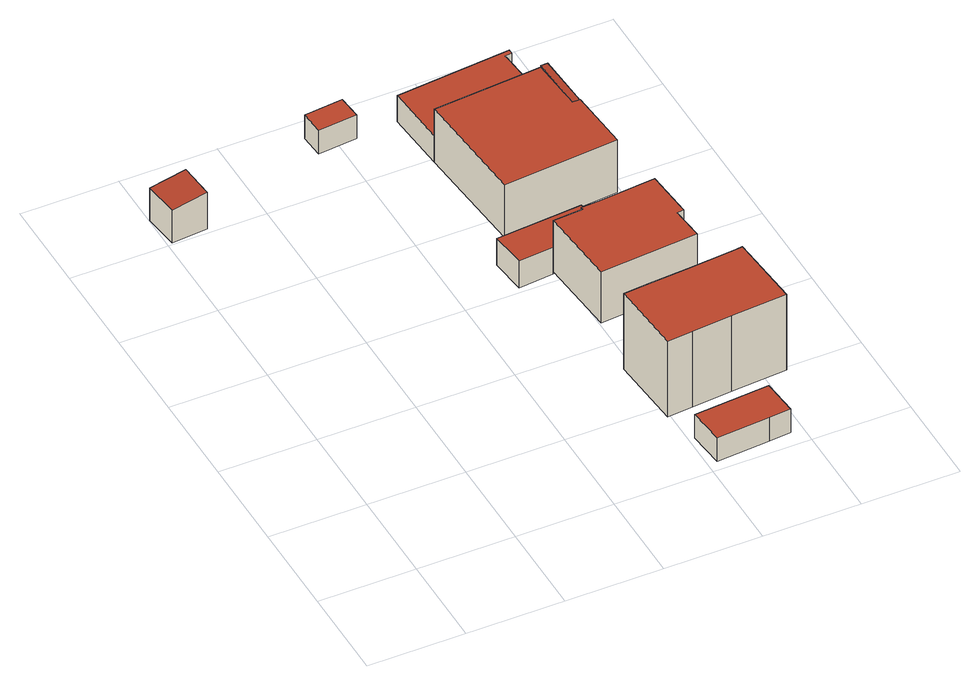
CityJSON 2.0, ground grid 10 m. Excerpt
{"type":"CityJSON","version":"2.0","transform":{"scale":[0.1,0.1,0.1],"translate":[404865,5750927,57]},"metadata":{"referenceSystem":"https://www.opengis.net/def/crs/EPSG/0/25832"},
"CityObjects":{
"building1":{"type":"Building","attributes":{"Gemeindeschluessel":"05515000","Geometrietyp2DReferenz":"3000","function":"31001_2600","roofType":"2100","measuredHeight":4.45},"address":[{"country":"Germany","locality":"Münster","thoroughfareNumber":"89a","thoroughfareName":"Helene-Weigel-Weg"}],"geometry":[{"type":"Solid","lod":"2","boundaries":[[[[0,1,2,3]],[[4,5,1,0]],[[6,7,5,4]],[[3,2,7,6]],[[4,0,3,6]],[[1,5,7,2]]]],"semantics":{"surfaces":[{"type":"WallSurface"},{"type":"RoofSurface"},{"type":"GroundSurface"}],"values":[[0,0,0,0,1,2]]}}]},
"building2":{"type":"Building","attributes":{"Gemeindeschluessel":"05515000","Geometrietyp2DReferenz":"3000","function":"31001_2460","roofType":"1000","measuredHeight":2.79},"geometry":[{"type":"Solid","lod":"2","boundaries":[[[[8,9,10,11]],[[12,13,9,8]],[[14,15,13,12]],[[16,17,15,14]],[[11,10,17,16]],[[14,12,8,11,16]],[[9,13,15,17,10]]]],"semantics":{"surfaces":[{"type":"WallSurface"},{"type":"RoofSurface"},{"type":"GroundSurface"}],"values":[[0,0,0,0,0,1,2]]}}]},
"building3":{"type":"Building","attributes":{"Gemeindeschluessel":"05515000","Geometrietyp2DReferenz":"3000","function":"31001_1310","roofType":"1000","measuredHeight":2.75},"geometry":[{"type":"Solid","lod":"2","boundaries":[[[[18,19,20,21]],[[22,23,19,18]],[[24,25,23,22]],[[21,20,25,24]],[[22,18,21,24]],[[19,23,25,20]]]],"semantics":{"surfaces":[{"type":"WallSurface"},{"type":"RoofSurface"},{"type":"GroundSurface"}],"values":[[0,0,0,0,1,2]]}}]},
"building4":{"type":"Building","attributes":{"Gemeindeschluessel":"05515000","Geometrietyp2DReferenz":"3000","function":"31001_1000","roofType":"1000","measuredHeight":8.93},"address":[{"country":"Germany","locality":"Münster","thoroughfareNumber":"85","thoroughfareName":"Helene-Weigel-Weg"}],"geometry":[{"type":"Solid","lod":"2","boundaries":[[[[26,27,28,29]],[[30,31,27,26]],[[32,33,31,30]],[[34,35,33,32]],[[36,37,35,34]],[[38,39,37,36]],[[40,41,39,38]],[[42,43,41,40]],[[29,28,43,42]],[[40,38,36,34,32,30,26,29,42]],[[27,31,33,35,37,39,41,43,28]]]],"semantics":{"surfaces":[{"type":"WallSurface"},{"type":"RoofSurface"},{"type":"GroundSurface"}],"values":[[0,0,0,0,0,0,0,0,0,1,2]]}}]},
"building5":{"type":"Building","attributes":{"Gemeindeschluessel":"05515000","Geometrietyp2DReferenz":"3000","function":"31001_2460","roofType":"1000","measuredHeight":3.17},"geometry":[{"type":"Solid","lod":"2","boundaries":[[[[44,45,46,47]],[[48,49,45,44]],[[50,51,49,48]],[[52,53,51,50]],[[54,55,53,52]],[[56,57,55,54]],[[47,46,57,56]],[[54,52,50,48,44,47,56]],[[45,49,51,53,55,57,46]]]],"semantics":{"surfaces":[{"type":"WallSurface"},{"type":"RoofSurface"},{"type":"GroundSurface"}],"values":[[0,0,0,0,0,0,0,1,2]]}}]},
"building6":{"type":"Building","attributes":{"Gemeindeschluessel":"05515000","Geometrietyp2DReferenz":"3000","function":"31001_2460","roofType":"1000","measuredHeight":2.65},"geometry":[{"type":"Solid","lod":"2","boundaries":[[[[58,59,35,60]],[[61,62,59,58]],[[63,39,62,61]],[[64,37,39,63]],[[60,35,37,64]],[[63,61,58,60,64]],[[59,62,39,37,35]]]],"semantics":{"surfaces":[{"type":"WallSurface"},{"type":"RoofSurface"},{"type":"GroundSurface"}],"values":[[0,0,0,0,0,1,2]]}}]},
"building7":{"type":"Building","attributes":{"Gemeindeschluessel":"05515000","Geometrietyp2DReferenz":"3000","function":"31001_1000","roofType":"1000","measuredHeight":6.06},"address":[{"country":"Germany","locality":"Münster","thoroughfareNumber":"87","thoroughfareName":"Helene-Weigel-Weg"}],"geometry":[{"type":"Solid","lod":"2","boundaries":[[[[65,66,67,68]],[[69,70,66,65]],[[71,72,70,69]],[[73,74,72,71]],[[75,76,74,73]],[[77,78,76,75]],[[79,80,78,77]],[[81,82,80,79]],[[68,67,82,81]],[[79,77,75,73,71,69,65,68,81]],[[66,70,72,74,76,78,80,82,67]]]],"semantics":{"surfaces":[{"type":"WallSurface"},{"type":"RoofSurface"},{"type":"GroundSurface"}],"values":[[0,0,0,0,0,0,0,0,0,1,2]]}}]},
"building8":{"type":"Building","attributes":{"Gemeindeschluessel":"05515000","Geometrietyp2DReferenz":"3000","function":"31001_1000"},"address":[{"country":"Germany","locality":"Münster","thoroughfareNumber":"91","thoroughfareName":"Helene-Weigel-Weg"},{"country":"Germany","locality":"Münster","thoroughfareNumber":"89","thoroughfareName":"Helene-Weigel-Weg"}],"children":["building8-1","building8-2"]},
"building8-1":{"type":"BuildingPart","attributes":{"roofType":"2100","measuredHeight":6.5},"parents":["building8"],"geometry":[{"type":"Solid","lod":"2","boundaries":[[[[83,84,85,86]],[[86,85,87,88,89]],[[90,91,83,86,89]],[[84,92,87,85]],[[84,83,91,92]],[[90,89,88]],[[92,91,90,88,87]]]],"semantics":{"surfaces":[{"type":"WallSurface"},{"type":"RoofSurface"},{"type":"GroundSurface"},{"type":"ClosureSurface"}],"values":[[0,0,1,2,3,0,3]]}}]},
"building8-2":{"type":"BuildingPart","attributes":{"roofType":"1000","measuredHeight":6.29},"parents":["building8"],"geometry":[{"type":"Solid","lod":"2","boundaries":[[[[93,94,95,96]],[[88,87,94,93]],[[97,98,84,83,99]],[[96,95,98,97]],[[99,100,90,88,93,96,97]],[[94,87,92,84,98,95]],[[90,100,91]],[[87,88,90,91,92]],[[91,100,99,83]],[[84,92,91,83]]]],"semantics":{"surfaces":[{"type":"WallSurface"},{"type":"RoofSurface"},{"type":"GroundSurface"},{"type":"ClosureSurface"}],"values":[[0,0,0,0,1,2,0,3,0,3]]}}]},
"building9":{"type":"Building","attributes":{"Gemeindeschluessel":"05515000","Geometrietyp2DReferenz":"3000","function":"31001_2460","roofType":"1000","measuredHeight":3.1},"geometry":[{"type":"Solid","lod":"2","boundaries":[[[[101,102,94,103]],[[104,105,102,101]],[[106,107,105,104]],[[108,109,107,106]],[[110,87,109,108]],[[103,94,87,110]],[[108,106,104,101,103,110]],[[102,105,107,109,87,94]]]],"semantics":{"surfaces":[{"type":"WallSurface"},{"type":"RoofSurface"},{"type":"GroundSurface"}],"values":[[0,0,0,0,0,0,1,2]]}}]}
},
"vertices":[
[39,542,47],[39,542,3],[1,539,3],[1,539,42],[42,505,47],[42,505,3],[5,502,42],[5,502,3],
[302,41,39],[302,41,11],[306,3,11],[306,3,39],[380,47,39],[380,47,11],[383,9,39],[383,9,11],[361,7,39],[361,7,11],
[179,553,31],[179,553,3],[219,557,3],[219,557,31],[177,578,31],[177,578,3],[217,582,31],[217,582,3],
[319,79,102],[319,79,12],[360,83,12],[360,83,102],[293,77,102],[293,77,12],[287,154,102],[287,154,12],[312,156,102],[312,156,12],[354,159,102],[354,159,12],[402,163,102],[402,163,12],[412,164,102],[412,164,12],[418,87,102],[418,87,12],
[291,304,40],[291,304,8],[322,306,8],[322,306,40],[255,301,40],[255,301,8],[251,338,40],[251,338,8],[340,345,40],[340,345,8],[343,310,40],[343,310,8],[322,309,40],[322,309,8],
[309,192,39],[309,192,12],[312,156,39],[399,199,39],[399,199,12],[402,163,39],[354,159,39],
[322,306,72],[322,306,11],[291,304,11],[291,304,72],[322,309,72],[322,309,11],[343,310,72],[343,310,11],[399,315,72],[399,315,11],[403,264,72],[403,264,11],[396,263,72],[396,263,11],[399,229,72],[399,229,11],[298,221,72],[298,221,11],
[389,445,69],[389,445,7],[384,501,7],[384,501,72],[377,501,7],[377,501,70],[377,501,72],[380,460,70],[381,445,69],[381,445,7],
[265,492,70],[265,492,7],[275,370,7],[275,370,70],[394,380,70],[394,380,7],[389,445,70],[381,445,70],
[260,557,38],[260,557,7],[265,492,38],[379,568,38],[379,568,7],[379,563,38],[379,563,7],[372,562,38],[372,562,7],[377,501,38]
]}
